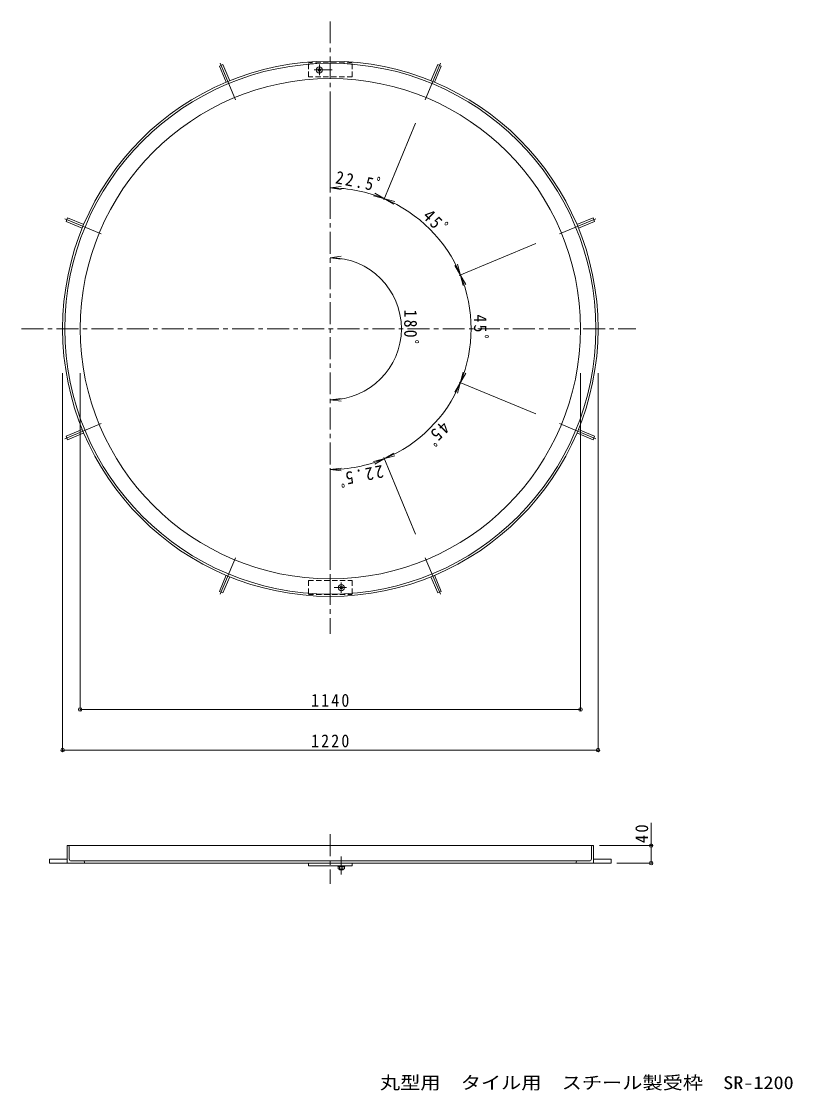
# Model space of a CAD drawing. Units: millimetres on the paper, enlarged 3 times, with parts at other scales. Extents: x -461 to 439, y -407 to 344.
# Drawn here: x -461 to 66, y -407 to 324 of the extents above; entities that cross this region are included whole.
import ezdxf
from ezdxf.enums import TextEntityAlignment as Align

# ---------------------------------------------------------------- set-up
doc = ezdxf.new("R2010")
doc.units = ezdxf.units.MM
doc.header["$LTSCALE"] = 3
doc.header["$PDMODE"] = 32
doc.header["$PDSIZE"] = 2.4
for name, pattern in [('CHAIN1', [8, 5, -1, 1, -1]), ('CHAIN2', [12, 9, -1, 1, -1]), ('DASHED1', [1.8, 1.2, -0.6])]:
    doc.linetypes.add(name, pattern=pattern)
for name, color, linetype, lineweight in [('0-0_通り芯', 7, 'CHAIN1', 9), ('0-2_本体（蓋）', 3, 'Continuous', 9), ('0-4_寸法', 7, 'Continuous', 9)]:
    doc.layers.add(name, color=color, linetype=linetype, lineweight=lineweight)
doc.layers.add('F-E_F-Eﾚｲﾔ', color=7, linetype='Continuous')
doc.styles.add('ＭＳ ゴシック', font='')
doc.styles.get('ＭＳ ゴシック').set_extended_font_data('MS Gothic')

msp = doc.modelspace()

# ---------------------------------------------------------------- linework, layer by layer
at = {"layer": '0-0_通り芯'}
for p, q in [((-249.91, 323.702), (-249.91, -95.074)), ((-461.086, 113.536), (-41.1, 113.536))]:
    msp.add_line(p, q, dxfattribs=at)
at = {"layer": '0-2_本体（蓋）', "color": 4, "linetype": 'CHAIN2'}
for p, q in [((-325.114, 295.095), (-314.175, 268.687)), ((-174.706, 295.095), (-185.645, 268.687)), ((-431.469, 188.74), (-405.06, 177.802)), ((-68.351, 188.74), (-94.759, 177.802)), ((-431.469, 38.332), (-405.06, 49.271)), ((-68.351, 38.332), (-94.759, 49.271)), ((-325.114, -68.023), (-314.175, -41.614)), ((-174.706, -68.023), (-185.645, -41.614))]:
    msp.add_line(p, q, dxfattribs=at)
at = {"layer": '0-2_本体（蓋）', "color": 4, "linetype": 'DASHED1'}
for p, q in [((-234.91, 295.336), (-264.91, 295.336)), ((-264.91, 285.736), (-264.91, 295.336)), ((-234.91, 285.736), (-234.91, 295.336)), ((-234.91, 285.736), (-264.91, 285.736)), ((-264.91, -58.664), (-264.91, -68.264)), ((-264.91, -58.664), (-234.91, -58.664)), ((-234.91, -58.664), (-234.91, -68.264)), ((-264.91, -68.264), (-234.91, -68.264))]:
    msp.add_line(p, q, dxfattribs=at)
at = {"layer": '0-2_本体（蓋）', "color": 4, "linetype": 'CHAIN1'}
for p, q in [((-257.41, 286.936), (-257.41, 294.136)), ((-248.66, 290.536), (-261.01, 290.536)), ((-247.235, -63.464), (-238.81, -63.464)), ((-242.41, -59.864), (-242.41, -67.064)), ((-242.41, -247.322), (-242.41, -259.739))]:
    msp.add_line(p, q, dxfattribs=at)
at = {"layer": '0-2_本体（蓋）', "color": 7}
for p, q in [((-249.91, 284.536), (-249.91, 296.536)), ((-256.596, 289.722), (-258.224, 291.35)), ((-258.224, 289.722), (-256.596, 291.35)), ((-249.91, -69.464), (-249.91, -57.464)), ((-244.66, -255.876), (-244.66, -254.143)), ((-243.534, -255.876), (-243.534, -254.143)), ((-241.286, -255.876), (-241.286, -254.143)), ((-240.16, -255.876), (-240.16, -254.143)), ((-240.085, -254.143), (-240.085, -253.663)), ((-240.723, -256.093), (-244.097, -256.093)), ((-243.61, -256.093), (-243.61, -256.363)), ((-243.61, -256.363), (-241.21, -256.363)), ((-243.28, -256.093), (-243.28, -256.363)), ((-241.54, -256.093), (-241.54, -256.363)), ((-241.21, -256.093), (-241.21, -256.363))]:
    msp.add_line(p, q, dxfattribs=at)
at = {"layer": '0-2_本体（蓋）', "color": 2}
for p, q in [((-249.91, -57.464), (-249.91, -57.464)), ((-243.224, -62.65), (-241.596, -64.278)), ((-241.596, -62.65), (-243.224, -64.278))]:
    msp.add_line(p, q, dxfattribs=at)
at = {"layer": '0-2_本体（蓋）', "color": 7, "linetype": 'CHAIN1'}
msp.add_line((-249.91, -232.136), (-249.91, -266.086), dxfattribs=at)
at = {"layer": '0-2_本体（蓋）'}
for p, q in [((-69.91, -239.863), (-429.91, -239.863)), ((-429.91, -239.863), (-429.91, -251.863)), ((-428.41, -240.763), (-428.41, -249.013)), ((-71.41, -240.763), (-71.41, -249.013)), ((-69.91, -239.863), (-69.91, -251.863)), ((-57.91, -251.863), (-441.91, -251.863)), ((-427.06, -250.363), (-72.76, -250.363)), ((-417.91, -251.263), (-417.91, -251.863)), ((-234.91, -253.663), (-234.91, -251.863)), ((-81.91, -251.263), (-81.91, -251.863)), ((-69.91, -249.163), (-57.91, -249.163)), ((-57.91, -249.163), (-57.91, -251.863))]:
    msp.add_line(p, q, dxfattribs=at)
for points in [[(-429.91, -249.163), (-441.91, -249.163), (-441.91, -251.863)], [(-234.91, -253.663), (-264.91, -253.663), (-264.91, -251.863)]]:
    msp.add_lwpolyline(points, dxfattribs=at)
at = {"layer": '0-2_本体（蓋）', "color": 7}
msp.add_lwpolyline([(-240.085, -254.143), (-244.735, -254.143), (-244.735, -253.663)], dxfattribs=at)
at = {"layer": '0-2_本体（蓋）'}
for centre, radius in [((-249.91, 113.536), 183), ((-257.41, 290.536), 2.1), ((-249.91, 113.536), 171), ((-242.41, -63.464), 2.1)]:
    msp.add_circle(centre, radius, dxfattribs=at)
at = {"layer": '0-2_本体（蓋）', "color": 7}
msp.add_circle((-249.91, 113.536), 181.5, dxfattribs=at)
at = {"layer": '0-2_本体（蓋）'}
for centre, radius, start, end in [((-429.31, -240.763), 0.9, 0, 90), ((-70.51, -240.763), 0.9, 90, 180), ((-427.06, -249.013), 1.35, 180, 270), ((-418.81, -251.263), 0.9, 0, 90), ((-81.01, -251.263), 0.9, 90, 180), ((-72.76, -249.013), 1.35, 270, 0)]:
    msp.add_arc(centre, radius, start, end, dxfattribs=at)
at = {"layer": '0-2_本体（蓋）', "color": 7}
for centre, radius, start, end in [((-244.097, -255.253), 0.84, 227.92572, 312.07428), ((-242.41, -253.066), 3.027, 248.19786, 291.80214), ((-240.723, -255.253), 0.84, 227.92557, 312.07463)]:
    msp.add_arc(centre, radius, start, end, dxfattribs=at)
at = {"layer": '0-4_寸法', "color": 3}
for p, q in [((-323.286, 294.209), (-325.78, 293.176)), ((-325.78, 293.176), (-321.188, 282.09)), ((-323.286, 294.209), (-318.694, 283.123)), ((-176.534, 294.209), (-181.126, 283.123)), ((-174.039, 293.176), (-178.632, 282.09)), ((-174.039, 293.176), (-176.534, 294.209)), ((-429.55, 189.407), (-430.583, 186.912)), ((-430.583, 186.912), (-419.497, 182.32)), ((-429.55, 189.407), (-418.463, 184.815)), ((-70.27, 189.407), (-81.357, 184.815)), ((-69.237, 186.912), (-80.323, 182.32)), ((-69.237, 186.912), (-70.27, 189.407)), ((-430.583, 40.16), (-419.497, 44.752)), ((-69.237, 40.16), (-80.323, 44.752)), ((-430.583, 40.16), (-429.55, 37.666)), ((-429.55, 37.666), (-418.463, 42.258)), ((-70.27, 37.666), (-81.357, 42.258)), ((-70.27, 37.666), (-69.237, 40.16)), ((-325.78, -66.104), (-321.188, -55.017)), ((-323.286, -67.137), (-318.694, -56.05)), ((-176.534, -67.137), (-181.126, -56.05)), ((-174.039, -66.104), (-178.632, -55.017)), ((-325.78, -66.104), (-323.286, -67.137)), ((-176.534, -67.137), (-174.039, -66.104))]:
    msp.add_line(p, q, dxfattribs=at)
at = {"layer": '0-4_寸法'}
for p, q in [((-249.91, 265.617), (-249.91, 208.892)), ((-191.711, 254.041), (-213.419, 201.633)), ((-249.91, 209.792), (-242.474, 210.771)), ((-249.91, 209.792), (-242.474, 208.813)), ((-219.57, 206.215), (-206.579, 198.715)), ((-220.319, 204.406), (-205.83, 200.524)), ((-109.406, 171.735), (-161.813, 150.027)), ((-249.91, 162.118), (-242.474, 163.097)), ((-249.91, 162.118), (-242.474, 161.139)), ((-164.732, 156.867), (-157.232, 143.876)), ((-162.923, 157.616), (-159.04, 143.127)), ((-432.91, -175.468), (-432.91, 83.196)), ((-420.91, -147.739), (-420.91, 83.196)), ((-157.232, 83.196), (-164.732, 70.206)), ((-159.04, 83.945), (-162.923, 69.456)), ((-78.91, -147.739), (-78.91, 83.196)), ((-66.91, -175.468), (-66.91, 83.196)), ((-109.406, 55.338), (-161.813, 77.045)), ((-249.91, 64.955), (-242.474, 65.934)), ((-249.91, 64.955), (-242.474, 63.976)), ((-205.83, 26.549), (-220.319, 22.667)), ((-206.579, 28.358), (-219.57, 20.858)), ((-191.711, -26.968), (-213.419, 25.439)), ((-249.91, 17.281), (-242.474, 18.26)), ((-249.91, -38.544), (-249.91, 18.181)), ((-249.91, 17.281), (-242.474, 16.302)), ((-420.91, -146.839), (-78.91, -146.839)), ((-432.91, -174.568), (-66.91, -174.568)), ((-30.639, -251.863), (-30.639, -224.361)), ((-29.739, -239.863), (-65.823, -239.863)), ((-29.739, -251.863), (-54.056, -251.863))]:
    msp.add_line(p, q, dxfattribs=at)
for radius, start, end in [(96.255, 67.5, 90), (96.255, 22.5, 67.5), (48.581, 270, 90), (96.255, 337.5, 22.5), (96.255, 292.5, 337.5), (96.255, 270, 292.5)]:
    msp.add_arc((-249.91, 113.536), radius, start, end, dxfattribs=at)
for p in [(-420.91, -146.839), (-78.91, -146.839), (-432.91, -174.568), (-66.91, -174.568), (-30.639, -239.863), (-30.639, -251.863)]:
    msp.add_point(p, dxfattribs=at)

# ---------------------------------------------------------------- texts
at = {"layer": '0-4_寸法', "color": 2, "char_height": 8.798, "attachment_point": 7, "style": 'ＭＳ ゴシック'}
for s, insert, rotation in [('\\T1.28;\\W0.9;22.5ﾟ', (-246.963, 212.927), 348.75), ('\\T1.27;\\W0.9;45ﾟ', (-187.469, 189.766), 315), ('\\T1.28;\\W0.9;180ﾟ', (-199.529, 126.661), 270), ('\\T1.27;\\W0.9;45ﾟ', (-151.855, 123.286), 270), ('\\T1.27;\\W0.9;45ﾟ', (-173.68, 51.095), 225), ('\\T1.28;\\W0.9;22.5ﾟ', (-214.597, 20.584), 191.25), ('\\T1.27;\\W0.95;40', (-32.522, -238.246), 90)]:
    msp.add_mtext(s, dxfattribs=dict(at, insert=insert, rotation=rotation))
for s, insert in [('\\T1.28;\\W0.9;1140', (-263.035, -145.039)), ('\\T1.28;\\W0.9;1220', (-263.035, -172.768))]:
    msp.add_mtext(s, dxfattribs=dict(at, insert=insert))
at = {"layer": 'F-E_F-Eﾚｲﾔ', "style": 'ＭＳ ゴシック', "width": 1.15}
msp.add_text('丸型用\u3000タイル用\u3000スチール製受枠\u3000SR-1200\u3000', height=8.798, dxfattribs=at).set_placement((-215.981, -409.035), align=Align.BOTTOM_LEFT)

doc.saveas('drawing.dxf')
